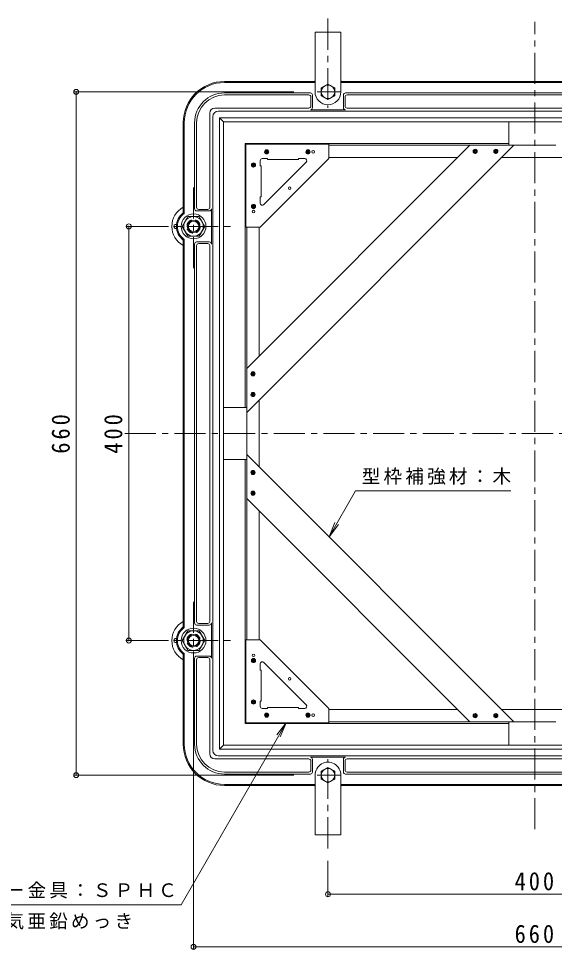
# Model space of a CAD drawing. Units: millimetres at full size, sheet at 1:6; some dimension numbers follow another scale. Extents: x -1068 to 1083, y -815 to 668.
# Drawn here: x 81 to 599, y -264 to 635 of the extents above; entities that cross this region are included whole.
import ezdxf

# ---------------------------------------------------------------- set-up
doc = ezdxf.new("R2010")
doc.units = ezdxf.units.MM
doc.header["$LTSCALE"] = 6
doc.header["$PDMODE"] = 32
doc.header["$PDSIZE"] = 4.8
doc.linetypes.add('CHAIN1', pattern=[8, 5, -1, 1, -1])
doc.linetypes.add('DASHED1', pattern=[1.8, 1.2, -0.6])
for name, color, linetype, lineweight in [('0-1_躯体', 2, 'Continuous', 9), ('0-2_仕上', 2, 'Continuous', 9), ('0-3_建具', 2, 'Continuous', 9), ('0-4_その他', 7, 'Continuous', 9), ('0-5_寸法', 7, 'Continuous', 9), ('0-9', 4, 'Continuous', 9), ('0-A', 3, 'Continuous', 9), ('0-B', 4, 'Continuous', 9), ('0-C', 4, 'Continuous', 9)]:
    doc.layers.add(name, color=color, linetype=linetype, lineweight=lineweight)
doc.styles.add('ＭＳ ゴシック', font='')
doc.styles.get('ＭＳ ゴシック').set_extended_font_data('MS Gothic')

msp = doc.modelspace()

# ---------------------------------------------------------------- linework, layer by layer
at = {"layer": '0-1_躯体', "linetype": 'CHAIN1'}
for p, q in [((379.812, 634.926), (379.812, 548.86)), ((369.268, 564.218), (391.521, 564.218)), ((249.812, 393.78), (249.812, 474.557)), ((195.535, 434.218), (287.595, 434.218)), ((249.812, -6.22), (249.812, 74.557)), ((195.535, 34.218), (287.595, 34.218)), ((379.812, -166.491), (379.812, -80.425)), ((369.268, -95.782), (391.521, -95.782))]:
    msp.add_line(p, q, dxfattribs=at)
at = {"layer": '0-1_躯体', "color": 4, "linetype": 'CHAIN1'}
for p, q in [((579.812, -148.089), (579.812, 631.95)), ((183.411, 234.218), (985.501, 234.218))]:
    msp.add_line(p, q, dxfattribs=at)
at = {"layer": '0-1_躯体'}
for p, q in [((279.812, 574.217), (366.688, 574.217)), ((279.812, 573.217), (367.193, 573.217)), ((392.431, 573.217), (579.812, 573.217)), ((392.937, 574.217), (579.812, 574.217)), ((766.688, 574.218), (579.812, 574.218)), ((767.193, 573.218), (579.812, 573.218)), ((279.812, 563.217), (362.812, 563.217)), ((279.812, 561.218), (361.312, 561.218)), ((363.312, 550.467), (363.312, 559.217)), ((364.812, 548.968), (364.812, 561.217)), ((394.812, 548.968), (394.812, 561.217)), ((396.312, 550.467), (396.312, 559.217)), ((396.812, 563.217), (579.812, 563.217)), ((398.312, 561.218), (579.812, 561.218)), ((762.812, 563.217), (579.812, 563.217)), ((761.312, 561.218), (579.812, 561.218)), ((270.562, 548.468), (361.312, 548.468)), ((398.312, 548.468), (579.812, 548.468)), ((761.312, 548.468), (579.812, 548.468)), ((265.562, 452.718), (265.562, 543.468)), ((268.562, 434.218), (268.562, 540.467)), ((273.562, 545.468), (579.812, 545.468)), ((362.812, 546.968), (396.812, 546.968)), ((779.812, 545.468), (579.812, 545.468)), ((239.812, 534.218), (239.812, 447.342)), ((240.812, 534.218), (240.812, 446.837)), ((250.812, 451.218), (250.812, 534.218)), ((252.812, 452.718), (252.812, 534.218)), ((274.812, 539.217), (278.812, 535.218)), ((274.812, 539.217), (274.812, 234.218)), ((274.812, 539.217), (579.812, 539.217)), ((278.812, 535.218), (278.812, 234.218)), ((278.812, 535.218), (579.812, 535.218)), ((884.812, 539.218), (579.812, 539.218)), ((880.812, 535.218), (579.812, 535.218)), ((554.812, 514.218), (299.812, 514.218)), ((299.812, 259.217), (299.812, 514.218)), ((263.562, 450.717), (254.812, 450.717)), ((267.062, 451.218), (267.062, 417.218)), ((265.062, 449.218), (252.812, 449.218)), ((268.562, 434.218), (268.562, 234.218)), ((239.812, 421.093), (239.812, 234.218)), ((240.812, 421.598), (240.812, 234.218)), ((250.812, 417.218), (250.812, 234.218)), ((265.062, 419.218), (252.812, 419.218)), ((252.812, 415.717), (252.812, 234.218)), ((263.562, 417.718), (254.812, 417.718)), ((265.562, 415.717), (265.562, 234.218)), ((239.812, 47.342), (239.812, 234.218)), ((240.812, 46.837), (240.812, 234.218)), ((250.812, 51.218), (250.812, 234.218)), ((252.812, 52.718), (252.812, 234.218)), ((265.562, 52.718), (265.562, 234.218)), ((268.562, -72.032), (268.562, 234.218)), ((274.812, -70.782), (274.812, 234.218)), ((278.812, -66.783), (278.812, 234.218)), ((299.812, 209.218), (299.812, -45.782)), ((265.062, 49.218), (252.812, 49.218)), ((263.562, 50.718), (254.812, 50.718)), ((267.062, 17.218), (267.062, 51.218)), ((239.812, -65.783), (239.812, 21.093)), ((240.812, -65.783), (240.812, 21.598)), ((265.062, 19.218), (252.812, 19.218)), ((250.812, -65.783), (250.812, 17.218)), ((252.812, -65.782), (252.812, 15.718)), ((263.562, 17.718), (254.812, 17.718)), ((265.562, -75.032), (265.562, 15.718)), ((554.812, -45.782), (299.812, -45.782)), ((274.812, -70.782), (278.812, -66.783)), ((274.812, -70.782), (579.812, -70.782)), ((278.812, -66.783), (579.812, -66.783)), ((880.812, -66.782), (579.812, -66.782)), ((884.812, -70.782), (579.812, -70.782)), ((361.312, -80.032), (270.562, -80.032)), ((379.812, -77.033), (273.562, -77.033)), ((362.812, -78.532), (396.812, -78.532)), ((364.812, -80.532), (364.812, -92.782)), ((379.812, -77.033), (579.812, -77.033)), ((394.812, -80.532), (394.812, -92.782)), ((398.312, -80.032), (579.812, -80.032)), ((886.062, -77.032), (579.812, -77.032)), ((761.312, -80.032), (579.812, -80.032)), ((363.312, -82.032), (363.312, -90.782)), ((396.312, -82.032), (396.312, -90.782)), ((361.312, -92.782), (279.812, -92.782)), ((362.812, -94.782), (279.812, -94.782)), ((396.812, -94.782), (579.812, -94.782)), ((398.312, -92.782), (579.812, -92.782)), ((761.312, -92.782), (579.812, -92.782)), ((762.812, -94.782), (579.812, -94.782)), ((279.812, -104.783), (367.193, -104.783)), ((279.812, -105.783), (366.688, -105.783)), ((392.431, -104.783), (579.812, -104.783)), ((392.937, -105.783), (579.812, -105.783)), ((767.193, -104.782), (579.812, -104.782)), ((766.688, -105.782), (579.812, -105.782))]:
    msp.add_line(p, q, dxfattribs=at)
at = {"layer": '0-1_躯体', "color": 7}
for p, q in [((249.812, -263.454), (249.812, 7.218)), ((249.812, -261.654), (909.812, -261.654))]:
    msp.add_line(p, q, dxfattribs=at)
at = {"layer": '0-1_躯体', "color": 6, "linetype": 'DASHED1'}
for centre in [(249.812, 434.218), (249.812, 34.218)]:
    msp.add_circle(centre, 6.5, dxfattribs=at)
at = {"layer": '0-1_躯体'}
for centre, radius, start, end in [((279.812, 534.218), 40, 90, 179.99995), ((279.812, 534.218), 39, 90, 179.99995), ((379.812, 564.218), 16.5, 139.25101, 142.69463), ((379.812, 564.218), 15.5, 143.75081, 144.50366), ((379.812, 564.218), 16.5, 37.30537, 40.74899), ((379.812, 564.218), 15.5, 35.49634, 36.24918), ((279.812, 534.218), 29, 90, 179.99994), ((279.812, 534.218), 27, 90, 179.99994), ((361.312, 559.217), 2, 0, 90), ((362.812, 561.217), 2, 0, 90), ((396.812, 561.217), 2, 90, 180), ((398.312, 559.217), 2, 90, 180), ((270.562, 543.468), 5, 90, 180), ((361.312, 550.468), 2, 270, 359.99646), ((362.812, 548.968), 2, 270, 0), ((396.812, 548.968), 2, 180, 270), ((398.312, 550.468), 2, 180.00354, 270), ((273.562, 540.467), 5, 90, 180), ((252.812, 451.218), 2, 180, 270), ((254.812, 452.718), 2, 180, 270), ((263.562, 452.718), 2, 270.00354, 0), ((265.062, 451.218), 2, 270, 0), ((249.812, 434.218), 16.5, 127.30515, 232.69463), ((249.812, 434.218), 15.5, 125.49678, 234.50322), ((252.812, 417.218), 2, 90, 180), ((254.812, 415.717), 2, 90, 180), ((263.562, 415.717), 2, 0, 89.99646), ((265.062, 417.218), 2, 0, 90), ((249.812, 34.218), 16.5, 127.30515, 232.69463), ((249.812, 34.218), 15.5, 125.49634, 234.50366), ((252.812, 51.218), 2, 180, 270), ((254.812, 52.718), 2, 180, 270), ((263.562, 52.718), 2, 270.00354, 0), ((265.062, 51.218), 2, 270, 0), ((252.812, 17.218), 2, 90, 180), ((265.062, 17.218), 2, 0, 90), ((254.812, 15.718), 2, 90, 180), ((263.562, 15.718), 2, 0, 89.99646), ((279.812, -65.783), 40, 180, 269.99995), ((279.812, -65.783), 39, 180, 269.99995), ((279.812, -65.783), 29, 180, 269.99994), ((279.812, -65.782), 27, 180, 269.99994), ((270.562, -75.032), 5, 180, 270), ((273.562, -72.032), 5, 180, 270), ((361.312, -82.033), 2, 0.00354, 90), ((362.812, -80.532), 2, 0, 90), ((396.812, -80.532), 2, 90, 180), ((398.312, -82.033), 2, 90, 179.99646), ((361.312, -90.782), 2, 270, 0), ((362.812, -92.782), 2, 270, 0), ((396.812, -92.782), 2, 180, 270), ((398.312, -90.782), 2, 180, 270), ((379.812, -95.782), 16.5, 217.30537, 220.74899), ((379.812, -95.782), 15.5, 215.49634, 216.24918), ((379.812, -95.782), 15.5, 323.75081, 324.50366), ((379.812, -95.782), 16.5, 319.25101, 322.69463)]:
    msp.add_arc(centre, radius, start, end, dxfattribs=at)
at = {"layer": '0-1_躯体', "color": 7}
msp.add_point((249.812, -261.654), dxfattribs=at)
at = {"layer": '0-2_仕上'}
for points in [[(386.312, 560.465), (386.312, 567.97), (379.812, 571.723), (373.312, 567.97), (373.312, 560.465), (379.812, 556.712)], [(386.312, -92.03), (386.312, -99.535), (379.812, -103.288), (373.312, -99.535), (373.312, -92.03), (379.812, -88.277)]]:
    msp.add_lwpolyline(points, close=True, dxfattribs=at)
for centre in [(379.812, 564.217), (379.812, -95.782)]:
    msp.add_circle(centre, 6.5, dxfattribs=at)
at = {"layer": '0-3_建具'}
for p, q in [((392.312, 621.717), (367.312, 621.717)), ((367.312, 564.217), (367.312, 621.717)), ((392.312, 564.218), (392.312, 621.717)), ((367.312, -95.782), (367.312, -153.282)), ((392.312, -95.782), (392.312, -153.282)), ((392.312, -153.282), (367.312, -153.282))]:
    msp.add_line(p, q, dxfattribs=at)
for centre, start, end in [((379.812, 564.217), 180.00005, 0.00005), ((379.812, -95.782), 359.99994, 179.99994)]:
    msp.add_arc(centre, 12.5, start, end, dxfattribs=at)
at = {"layer": '0-4_その他'}
for p, q in [((134.568, 564.218), (346.812, 564.218)), ((136.368, -95.782), (136.368, 564.218)), ((185.396, 434.218), (216.812, 434.218)), ((187.196, 34.218), (187.196, 434.218)), ((185.396, 34.218), (216.812, 34.218)), ((134.568, -95.782), (346.812, -95.782)), ((379.812, -212.627), (379.812, -178.491)), ((379.812, -210.827), (779.812, -210.827))]:
    msp.add_line(p, q, dxfattribs=at)
for p in [(136.368, 564.218), (187.196, 434.218), (187.196, 34.218), (136.368, -95.782), (379.812, -210.827)]:
    msp.add_point(p, dxfattribs=at)
at = {"layer": '0-5_寸法'}
for p, q in [((380.843, 134.28), (406.493, 178.706)), ((406.493, 178.706), (556.493, 178.706)), ((380.843, 134.28), (386.584, 148.138)), ((380.843, 134.28), (389.975, 146.18)), ((339.516, -45.083), (237.998, -220.917)), ((339.516, -45.083), (330.316, -56.93)), ((339.516, -45.083), (333.696, -58.907)), ((-0.002, -220.917), (237.998, -220.917))]:
    msp.add_line(p, q, dxfattribs=at)
at = {"layer": '0-9'}
for p, q in [((238.863, 434.218), (244.348, 443.717)), ((238.863, 434.218), (244.348, 424.718)), ((260.762, 434.218), (255.277, 424.718)), ((255.277, 424.718), (244.348, 424.718)), ((238.863, 34.218), (244.347, 43.717)), ((238.863, 34.218), (244.347, 24.718)), ((260.762, 34.218), (255.277, 24.718)), ((255.277, 24.718), (244.347, 24.718))]:
    msp.add_line(p, q, dxfattribs=at)
for points in [[(260.762, 434.218), (255.277, 443.717), (244.348, 443.717)], [(260.762, 34.218), (255.277, 43.717), (244.347, 43.717)]]:
    msp.add_lwpolyline(points, dxfattribs=at)
at = {"layer": '0-9', "color": 6}
for centre in [(249.812, 434.218), (249.812, 34.218)]:
    msp.add_circle(centre, 12, dxfattribs=at)
at = {"layer": '0-9'}
for centre in [(249.793, 434.218), (249.793, 34.218)]:
    msp.add_circle(centre, 9.5, dxfattribs=at)
at = {"layer": '0-9', "color": 3}
for centre, radius in [((249.812, 434.218), 6), ((249.812, 434.218), 5.053), ((249.812, 34.218), 6), ((249.812, 34.218), 5.053)]:
    msp.add_circle(centre, radius, dxfattribs=at)
at = {"layer": '0-9', "color": 2}
for centre, radius, start, end in [((249.812, 434.218), 21, 118.43721, 241.56279), ((232.812, 434.218), 2, 72.23216, 287.76784), ((249.812, 34.218), 21, 118.43721, 241.56279), ((232.812, 34.218), 2, 72.23216, 287.76784)]:
    msp.add_arc(centre, radius, start, end, dxfattribs=at)
at = {"layer": '0-A'}
for p, q in [((554.812, 535.218), (554.812, 512.718)), ((300.512, 513.518), (380.512, 513.518)), ((300.512, 513.518), (300.512, 433.518)), ((380.512, 513.518), (380.512, 499.718)), ((380.512, 499.718), (314.312, 433.518)), ((314.312, 497.718), (314.312, 492.718)), ((316.312, 499.718), (321.312, 499.718)), ((317.726, 455.317), (358.713, 496.304)), ((321.312, 498.918), (321.312, 499.718)), ((321.312, 498.918), (351.312, 498.918)), ((351.312, 498.918), (351.312, 499.718)), ((357.299, 499.718), (351.312, 499.718)), ((315.112, 492.718), (314.312, 492.718)), ((315.112, 492.718), (315.112, 462.718)), ((315.112, 462.718), (314.312, 462.718)), ((314.312, 456.731), (314.312, 462.718)), ((300.512, 433.518), (314.312, 433.518)), ((278.812, 259.217), (301.312, 259.217)), ((278.812, 209.218), (301.312, 209.218)), ((300.512, -45.083), (300.512, 34.917)), ((300.512, 34.917), (314.312, 34.917)), ((314.312, 34.917), (380.512, -31.283)), ((314.312, 11.704), (314.312, 5.718)), ((358.713, -27.868), (317.726, 13.118)), ((315.111, 5.718), (314.312, 5.718)), ((315.111, -24.283), (315.111, 5.718)), ((315.111, -24.283), (314.312, -24.283)), ((314.312, -29.283), (314.312, -24.283)), ((316.312, -31.283), (321.312, -31.283)), ((321.312, -30.483), (321.312, -31.283)), ((321.312, -30.483), (351.312, -30.483)), ((351.312, -30.483), (351.312, -31.283)), ((357.299, -31.283), (351.312, -31.283)), ((380.512, -45.083), (380.512, -31.283)), ((554.812, -66.783), (554.812, -44.283)), ((300.512, -45.083), (380.512, -45.083))]:
    msp.add_line(p, q, dxfattribs=at)
for centre in [(365.512, 506.218), (342.816, 471.214), (307.812, 448.518), (307.812, 19.917), (342.816, -2.779), (365.512, -37.783)]:
    msp.add_circle(centre, 1.25, dxfattribs=at)
for centre, start, end in [((316.312, 497.718), 90, 180), ((357.299, 497.718), 315.00075, 90), ((316.312, 456.731), 180, 314.99925), ((316.312, 11.704), 45.00075, 180), ((316.312, -29.283), 180, 270), ((357.299, -29.283), 270, 44.99925)]:
    msp.add_arc(centre, 2, start, end, dxfattribs=at)
at = {"layer": '0-B', "color": 6}
for p, q in [((301.312, 254.623), (559.406, 512.718)), ((301.312, 297.05), (301.312, 254.623)), ((559.406, -44.283), (301.312, 213.811)), ((516.98, -44.283), (559.406, -44.283))]:
    msp.add_line(p, q, dxfattribs=at)
at = {"layer": '0-B'}
for p, q in [((380.512, 512.718), (516.979, 512.718)), ((579.812, 512.718), (559.406, 512.718)), ((600.218, 512.718), (579.812, 512.718)), ((380.512, 500.717), (504.979, 500.717)), ((579.812, 500.717), (547.405, 500.717)), ((612.218, 500.718), (579.812, 500.718)), ((301.312, 433.518), (301.312, 297.05)), ((313.312, 433.518), (313.312, 309.05)), ((313.312, 266.624), (313.312, 234.218)), ((301.312, 254.623), (301.312, 234.218)), ((301.312, 234.218), (301.312, 213.811)), ((313.312, 234.218), (313.312, 201.811)), ((301.312, 34.917), (301.312, 171.385)), ((313.312, 34.917), (313.312, 159.384)), ((380.512, -32.283), (504.979, -32.283)), ((547.406, -32.283), (579.812, -32.283)), ((579.812, -32.282), (612.219, -32.282)), ((380.512, -44.283), (516.98, -44.283)), ((559.406, -44.283), (579.812, -44.283)), ((579.812, -44.282), (600.219, -44.282))]:
    msp.add_line(p, q, dxfattribs=at)
at = {"layer": '0-B', "color": 6}
for points in [[(301.312, 297.05), (516.979, 512.718), (559.406, 512.718)], [(516.98, -44.283), (301.312, 171.385), (301.312, 213.811)]]:
    msp.add_lwpolyline(points, dxfattribs=at)
at = {"layer": '0-C'}
for p, q in [((320.06, 504.27), (318.564, 505.766)), ((321.058, 508.142), (318.588, 505.672)), ((321.53, 504.497), (318.79, 507.236)), ((322.077, 507.463), (319.267, 504.653)), ((322.333, 505.391), (319.684, 508.039)), ((322.512, 506.201), (320.528, 504.218)), ((322.294, 507.127), (321.421, 508)), ((360.06, 504.27), (358.564, 505.766)), ((361.058, 508.142), (358.588, 505.672)), ((361.53, 504.497), (358.79, 507.236)), ((362.077, 507.463), (359.266, 504.653)), ((362.333, 505.391), (359.685, 508.039)), ((362.512, 506.201), (360.529, 504.218)), ((362.294, 507.127), (361.421, 508)), ((521.74, 504.77), (520.244, 506.265)), ((522.739, 508.642), (520.269, 506.171)), ((523.21, 504.996), (520.471, 507.736)), ((523.757, 507.963), (520.947, 505.152)), ((524.013, 505.89), (521.365, 508.539)), ((524.192, 506.701), (522.209, 504.718)), ((523.974, 507.626), (523.101, 508.499)), ((541.74, 504.77), (540.244, 506.265)), ((542.739, 508.642), (540.269, 506.171)), ((543.211, 504.996), (540.471, 507.736)), ((543.757, 507.963), (540.947, 505.152)), ((544.013, 505.89), (541.365, 508.539)), ((544.192, 506.701), (542.209, 504.718)), ((543.974, 507.626), (543.102, 508.499)), ((308.358, 495.441), (305.888, 492.972)), ((308.83, 491.796), (306.09, 494.536)), ((309.377, 494.763), (306.566, 491.953)), ((309.632, 492.691), (306.984, 495.339)), ((309.594, 494.427), (308.721, 495.3)), ((307.36, 491.57), (305.864, 493.066)), ((309.812, 493.501), (307.828, 491.518)), ((307.36, 451.57), (305.864, 453.065)), ((308.358, 455.442), (305.888, 452.971)), ((308.83, 451.796), (306.09, 454.535)), ((309.377, 454.763), (306.566, 451.953)), ((309.632, 452.69), (306.984, 455.339)), ((309.812, 453.501), (307.828, 451.517)), ((309.594, 454.426), (308.721, 455.299)), ((306.86, 289.889), (305.364, 291.384)), ((307.858, 293.761), (305.388, 291.291)), ((308.33, 290.116), (305.59, 292.855)), ((308.877, 293.082), (306.066, 290.272)), ((309.132, 291.01), (306.484, 293.658)), ((309.312, 291.82), (307.328, 289.837)), ((309.094, 292.746), (308.221, 293.618)), ((306.86, 269.889), (305.364, 271.385)), ((307.858, 273.761), (305.388, 271.291)), ((308.33, 270.115), (305.59, 272.855)), ((308.877, 273.082), (306.066, 270.272)), ((309.132, 271.009), (306.484, 273.657)), ((309.312, 271.82), (307.328, 269.837)), ((309.094, 272.745), (308.221, 273.618)), ((308.139, 198.419), (305.491, 195.771)), ((306.403, 198.38), (305.53, 197.507)), ((306.066, 198.163), (308.877, 195.353)), ((307.328, 198.598), (309.312, 196.614)), ((305.388, 197.144), (307.858, 194.674)), ((309.034, 197.616), (306.294, 194.877)), ((309.26, 196.146), (307.764, 194.65)), ((305.388, 177.144), (307.858, 174.674)), ((308.139, 178.419), (305.491, 175.771)), ((306.403, 178.379), (305.53, 177.507)), ((306.066, 178.163), (308.877, 175.353)), ((309.034, 177.616), (306.294, 174.876)), ((307.328, 178.598), (309.312, 176.614)), ((309.26, 176.146), (307.764, 174.65)), ((305.888, 15.464), (308.358, 12.993)), ((308.639, 16.738), (305.991, 14.09)), ((306.903, 16.699), (306.03, 15.827)), ((306.566, 16.482), (309.376, 13.672)), ((309.533, 15.935), (306.794, 13.196)), ((307.828, 16.918), (309.812, 14.934)), ((309.76, 14.465), (308.264, 12.969)), ((305.888, -24.536), (308.358, -27.006)), ((308.639, -23.262), (305.991, -25.91)), ((306.903, -23.301), (306.03, -24.174)), ((306.566, -23.518), (309.376, -26.328)), ((309.533, -24.065), (306.794, -26.804)), ((307.828, -23.083), (309.812, -25.066)), ((309.76, -25.535), (308.264, -27.031)), ((320.529, -35.783), (322.512, -37.766)), ((360.529, -35.783), (362.512, -37.766)), ((318.588, -37.236), (321.058, -39.707)), ((321.339, -35.962), (318.691, -38.61)), ((319.603, -36.001), (318.73, -36.874)), ((319.267, -36.218), (322.077, -39.028)), ((322.233, -36.765), (319.494, -39.504)), ((322.46, -38.235), (320.964, -39.731)), ((358.588, -37.236), (361.058, -39.707)), ((361.339, -35.962), (358.691, -38.61)), ((359.603, -36.001), (358.73, -36.874)), ((359.266, -36.218), (362.077, -39.028)), ((362.234, -36.765), (359.494, -39.504)), ((362.46, -38.235), (360.964, -39.731)), ((520.269, -37.737), (522.739, -40.207)), ((523.02, -36.462), (520.372, -39.11)), ((521.284, -36.501), (520.411, -37.374)), ((520.947, -36.718), (523.758, -39.528)), ((523.914, -37.265), (521.175, -40.004)), ((522.209, -36.283), (524.193, -38.266)), ((524.141, -38.735), (522.645, -40.231)), ((540.269, -37.737), (542.739, -40.207)), ((543.02, -36.462), (540.372, -39.11)), ((541.284, -36.501), (540.411, -37.374)), ((540.947, -36.718), (543.758, -39.528)), ((543.914, -37.265), (541.175, -40.004)), ((542.209, -36.283), (544.193, -38.266)), ((544.141, -38.735), (542.645, -40.231))]:
    msp.add_line(p, q, dxfattribs=at)
for centre in [(320.512, 506.218), (360.512, 506.218), (522.192, 506.717), (542.193, 506.717), (307.812, 493.518), (307.812, 453.518), (307.312, 291.837), (307.312, 271.837), (307.312, 196.598), (307.312, 176.598), (307.812, 14.918), (307.812, -25.083), (320.512, -37.783), (360.512, -37.783), (522.193, -38.283), (542.193, -38.283)]:
    msp.add_circle(centre, 2, dxfattribs=at)

# ---------------------------------------------------------------- texts
at = {"layer": '0-1_躯体', "insert": (560.312, -258.054), "char_height": 17.6, "attachment_point": 7, "style": 'ＭＳ ゴシック'}
msp.add_mtext('\\T1.27;\\W0.9;660', dxfattribs=at)
at = {"layer": '0-4_その他', "color": 2, "char_height": 17.6, "attachment_point": 7, "rotation": 90, "style": 'ＭＳ ゴシック'}
for s, insert in [('\\T1.27;\\W0.9;660', (130.368, 214.718)), ('\\T1.27;\\W0.9;400', (181.196, 214.718))]:
    msp.add_mtext(s, dxfattribs=dict(at, insert=insert))
at = {"layer": '0-4_その他', "color": 2, "insert": (560.312, -207.227), "char_height": 17.6, "attachment_point": 7, "style": 'ＭＳ ゴシック'}
msp.add_mtext('\\T1.27;\\W0.9;400', dxfattribs=at)
at = {"layer": '0-5_寸法', "char_height": 13.2, "attachment_point": 7, "style": 'ＭＳ ゴシック'}
for s, insert in [('\\T1.17;型枠補強材：木', (412.493, 184.706)), ('\\T1.17;コーナー金具：ＳＰＨＣ', (4.998, -214.917)), ('\\T1.17;電気亜鉛めっき', (46.998, -244.917))]:
    msp.add_mtext(s, dxfattribs=dict(at, insert=insert))

doc.saveas('drawing.dxf')
